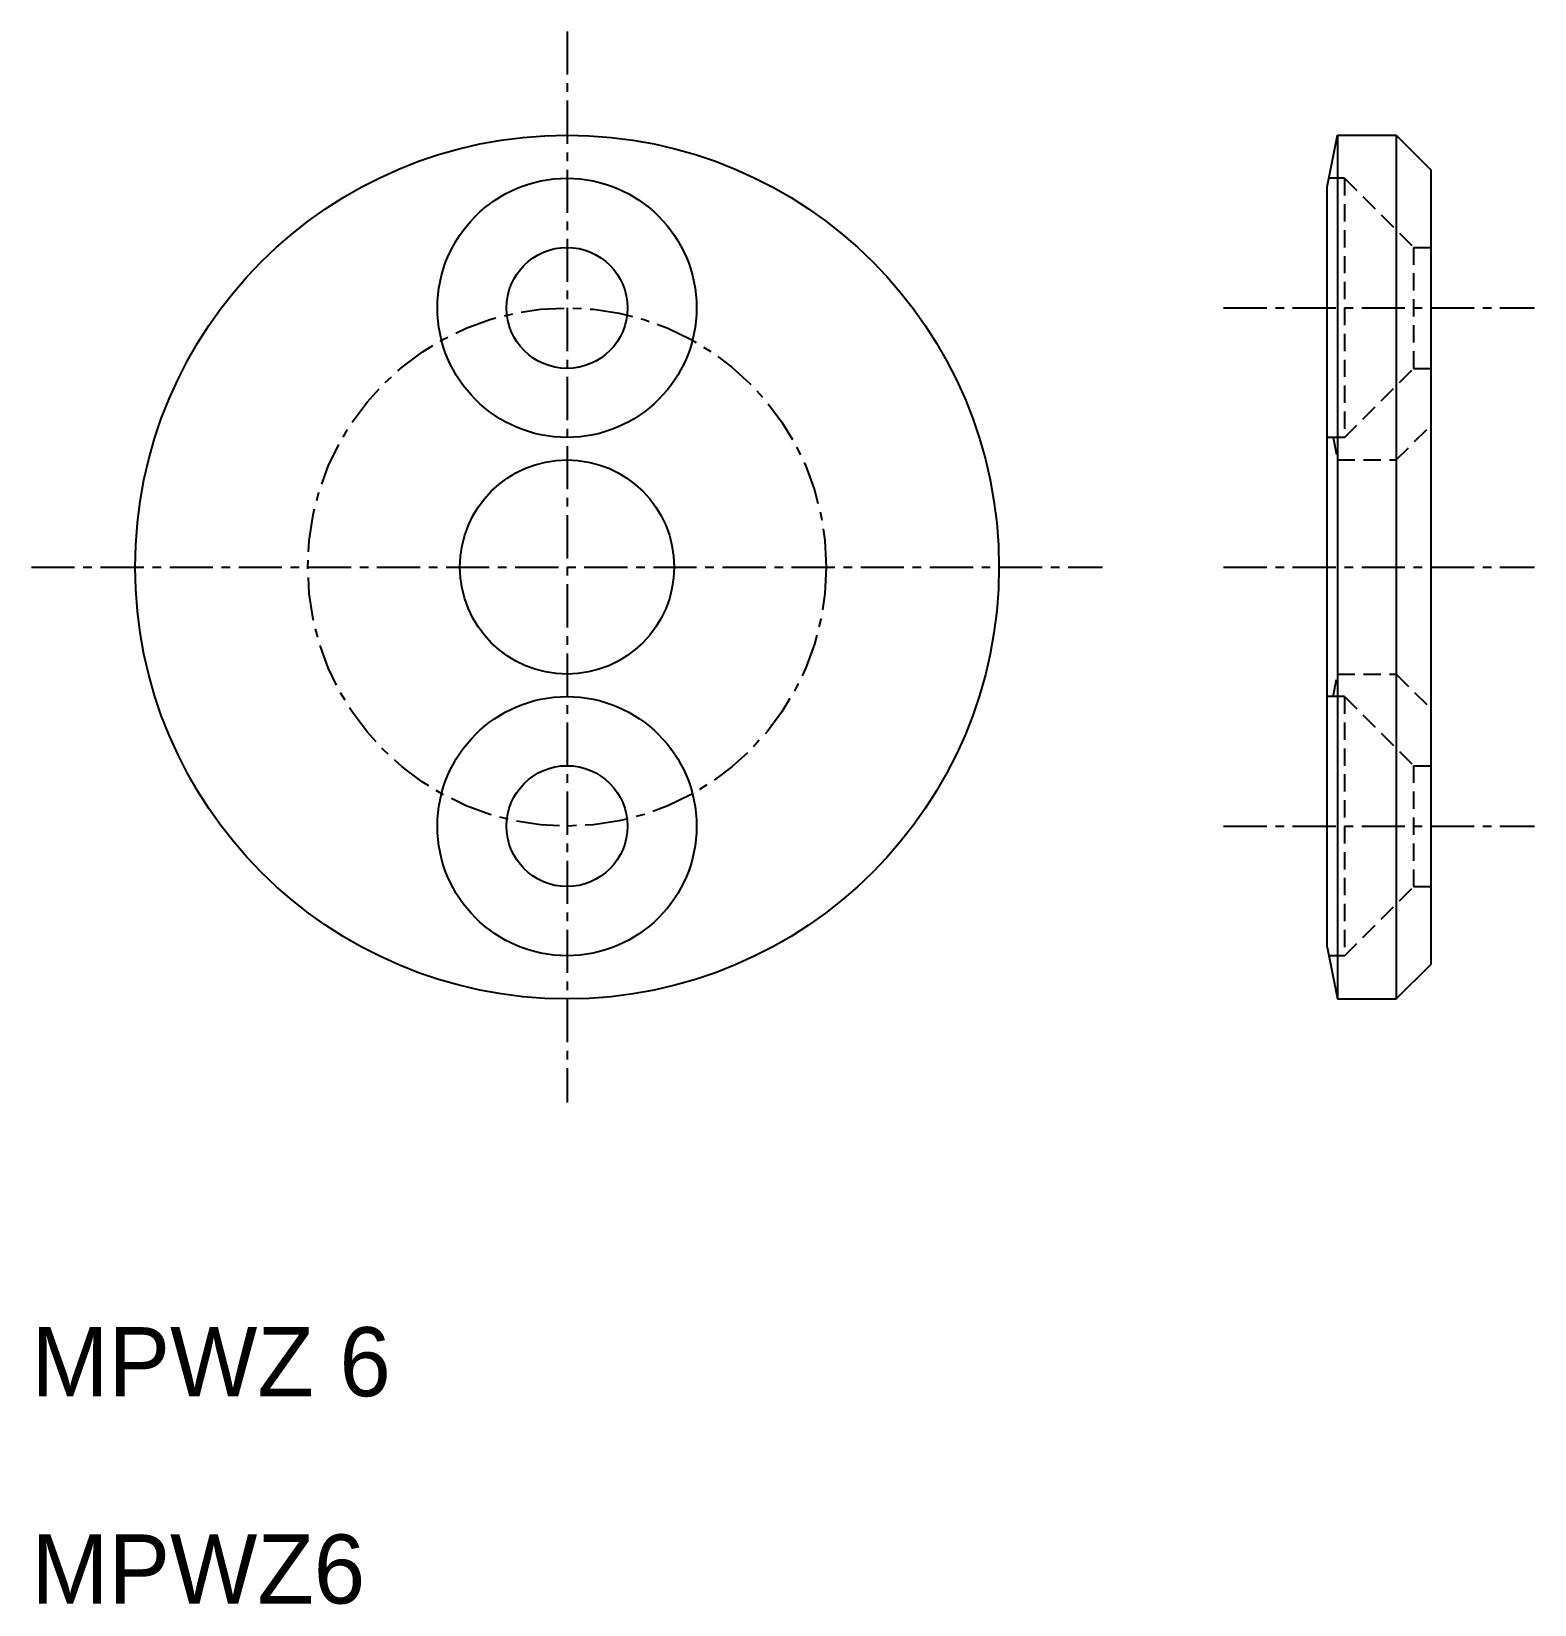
# Model space of a CAD drawing. Extents: x 10 to 53.5, y 10 to 55.5.
import ezdxf

# ---------------------------------------------------------------- set-up
doc = ezdxf.new("R2010")
doc.units = 0
doc.linetypes.add('CENTER', pattern=[2, 1.25, -0.25, 0.25, -0.25])
doc.linetypes.add('DASHED', pattern=[0.75, 0.5, -0.25])
doc.layers.get('0').update_dxf_attribs({"linetype": 'CONTINUOUS'})
doc.layers.add('CENTER', color=1, linetype='CENTER')

msp = doc.modelspace()

# ---------------------------------------------------------------- linework, layer by layer
at = {"color": 7, "linetype": 'CONTINUOUS'}
for p, q in [((47.5, 51), (47.8, 52.5)), ((47.8, 52.5), (47.8, 27.5)), ((47.8, 52.5), (49.5, 52.5)), ((49.5, 52.5), (49.5, 27.5)), ((49.5, 52.5), (50.5, 51.5)), ((50.5, 51.5), (50.5, 28.5)), ((47.5, 29), (47.5, 51)), ((47.5, 29), (47.8, 27.5)), ((49.5, 27.5), (50.5, 28.5)), ((47.8, 27.5), (49.5, 27.5))]:
    msp.add_line(p, q, dxfattribs=at)
at = {"color": 3, "linetype": 'DASHED'}
for p, q in [((48, 51.25), (47.55, 51.25)), ((48, 51.25), (48, 43.75)), ((48, 51.25), (50, 49.25)), ((50, 49.25), (50.5, 49.25)), ((50, 49.25), (50, 45.75)), ((48, 43.75), (50, 45.75)), ((50, 45.75), (50.5, 45.75)), ((48, 43.75), (47.5, 43.75)), ((47.67, 43.75), (47.8, 43.1)), ((49.5, 43.1), (50.5, 44.1)), ((47.8, 43.1), (47.8, 36.9)), ((47.8, 43.1), (49.5, 43.1)), ((49.5, 43.1), (49.5, 36.9)), ((47.67, 36.25), (47.8, 36.9)), ((47.8, 36.9), (49.5, 36.9)), ((49.5, 36.9), (50.5, 35.9)), ((48, 36.25), (47.5, 36.25)), ((48, 36.25), (48, 28.75)), ((48, 36.25), (50, 34.25)), ((50, 34.25), (50, 30.75)), ((50, 34.25), (50.5, 34.25)), ((48, 28.75), (50, 30.75)), ((50, 30.75), (50.5, 30.75)), ((48, 28.75), (47.55, 28.75))]:
    msp.add_line(p, q, dxfattribs=at)
at = {"color": 7, "linetype": 'CONTINUOUS'}
for centre, radius in [((25.5, 40), 12.5), ((25.5, 47.5), 3.75), ((25.5, 47.5), 1.75), ((25.5, 40), 3.1), ((25.5, 32.5), 3.75), ((25.5, 32.5), 1.75)]:
    msp.add_circle(centre, radius, dxfattribs=at)
at = {"layer": 'CENTER', "color": 1, "linetype": 'CENTER'}
for p, q in [((25.5, 55.5), (25.5, 24.5)), ((44.5, 47.5), (53.5, 47.5)), ((10, 40), (41, 40)), ((44.5, 40), (53.5, 40)), ((44.5, 32.5), (53.5, 32.5))]:
    msp.add_line(p, q, dxfattribs=at)
msp.add_circle((25.5, 40), 7.5, dxfattribs=at)

# ---------------------------------------------------------------- texts
at = {"color": 7, "linetype": 'CONTINUOUS'}
for s, p in [('MPWZ 6', (10, 16)), ('MPWZ6', (10, 10))]:
    msp.add_text(s, height=2, dxfattribs=at).set_placement(p)

doc.saveas('drawing.dxf')
